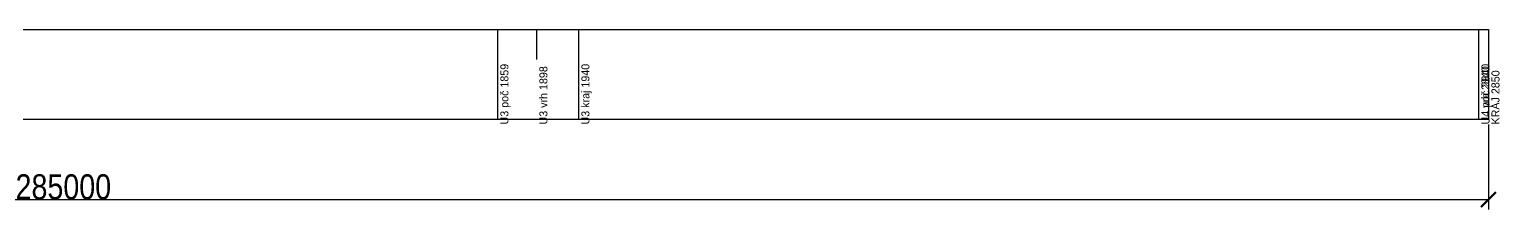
# Model space of a CAD drawing. Header units: millimetres. Extents: x -89 to 3515, y -4425 to 1405.
# Drawn here: x 1381 to 2851, y -2167 to -1987 of the extents above; entities that cross this region are included whole.
import ezdxf
from ezdxf.enums import TextEntityAlignment as Align

# ---------------------------------------------------------------- set-up
doc = ezdxf.new("R2010")
doc.units = ezdxf.units.MM
doc.layers.add('KOTE', color=8, linetype='Continuous')
doc.layers.add('MALA KUPA STOLA TRAKA', color=3, linetype='Continuous')
doc.styles.add('OpenSansCondensed-Light', font='OpenSansCondensed-Light.ttf')
doc.dimstyles.new('EZDXF', dxfattribs={"dimtxt": 0.25, "dimasz": 0.175, "dimexe": 0.375, "dimexo": 0.125, "dimgap": 0.1, "dimtad": 1, "dimlfac": 100, "dimzin": 12, "dimdsep": 46, "dimtxsty": 'OpenSansCondensed-Light', "dimblk": 'ARCHTICK', "dimcen": 2.5, "dimazin": 3, "dimtfac": 0.5, "dimtmove": 2, "dimatfit": 3})

# ---------------------------------------------------------------- blocks, each defined once
blk = doc.blocks.new('_ARCHTICK')
at = {"color": 0, "linetype": 'BYBLOCK', "const_width": 0.15}
blk.add_lwpolyline([(-0.5, -0.5), (0.5, 0.5)], dxfattribs=at)

msp = doc.modelspace()

# ---------------------------------------------------------------- linework, layer by layer
at = {"layer": 'MALA KUPA STOLA TRAKA'}
for p, q in [((1849, -1986.905), (1849, -2076.905)), ((1888, -1986.905), (1888, -2016.905)), ((1930, -1986.905), (1930, -2076.905)), ((2830, -1986.905), (2830, -2076.905)), ((2830, -1986.905), (2830, -2016.905)), ((2839.998, -1986.905), (2839.998, -2076.905))]:
    msp.add_line(p, q, dxfattribs=at)
msp.add_lwpolyline([(-10, -1986.905), (2839.998, -1986.905), (2839.998, -2076.905), (-10, -2076.905)], close=True, dxfattribs=at)

# ---------------------------------------------------------------- texts
for s, p in [('U3 poč 1859', (1852, -2081.905)), ('U3 vrh 1898', (1891, -2081.905)), ('U3 kraj 1940', (1933, -2081.905)), ('U4 poč 2840', (2833, -2081.905)), ('U4 vrh 2840', (2833, -2081.905)), ('KRAJ 2850', (2842.998, -2081.905))]:
    msp.add_text(s, height=8, rotation=90, dxfattribs=at).set_placement(p, align=Align.TOP_LEFT)

# ---------------------------------------------------------------- dimensions: what is measured, and where the dimension line sits
at = {"layer": 'KOTE'}
msp.add_linear_dim(base=(-10, -2156.905), p1=(-10, -2076.905), p2=(2839.998, -2076.905), dimstyle='EZDXF', override={"dimtxt": 25, "dimasz": 15, "dimexe": 10, "dimexo": 5, "dimdec": 0}, dxfattribs=at).render()

doc.saveas('drawing.dxf')
